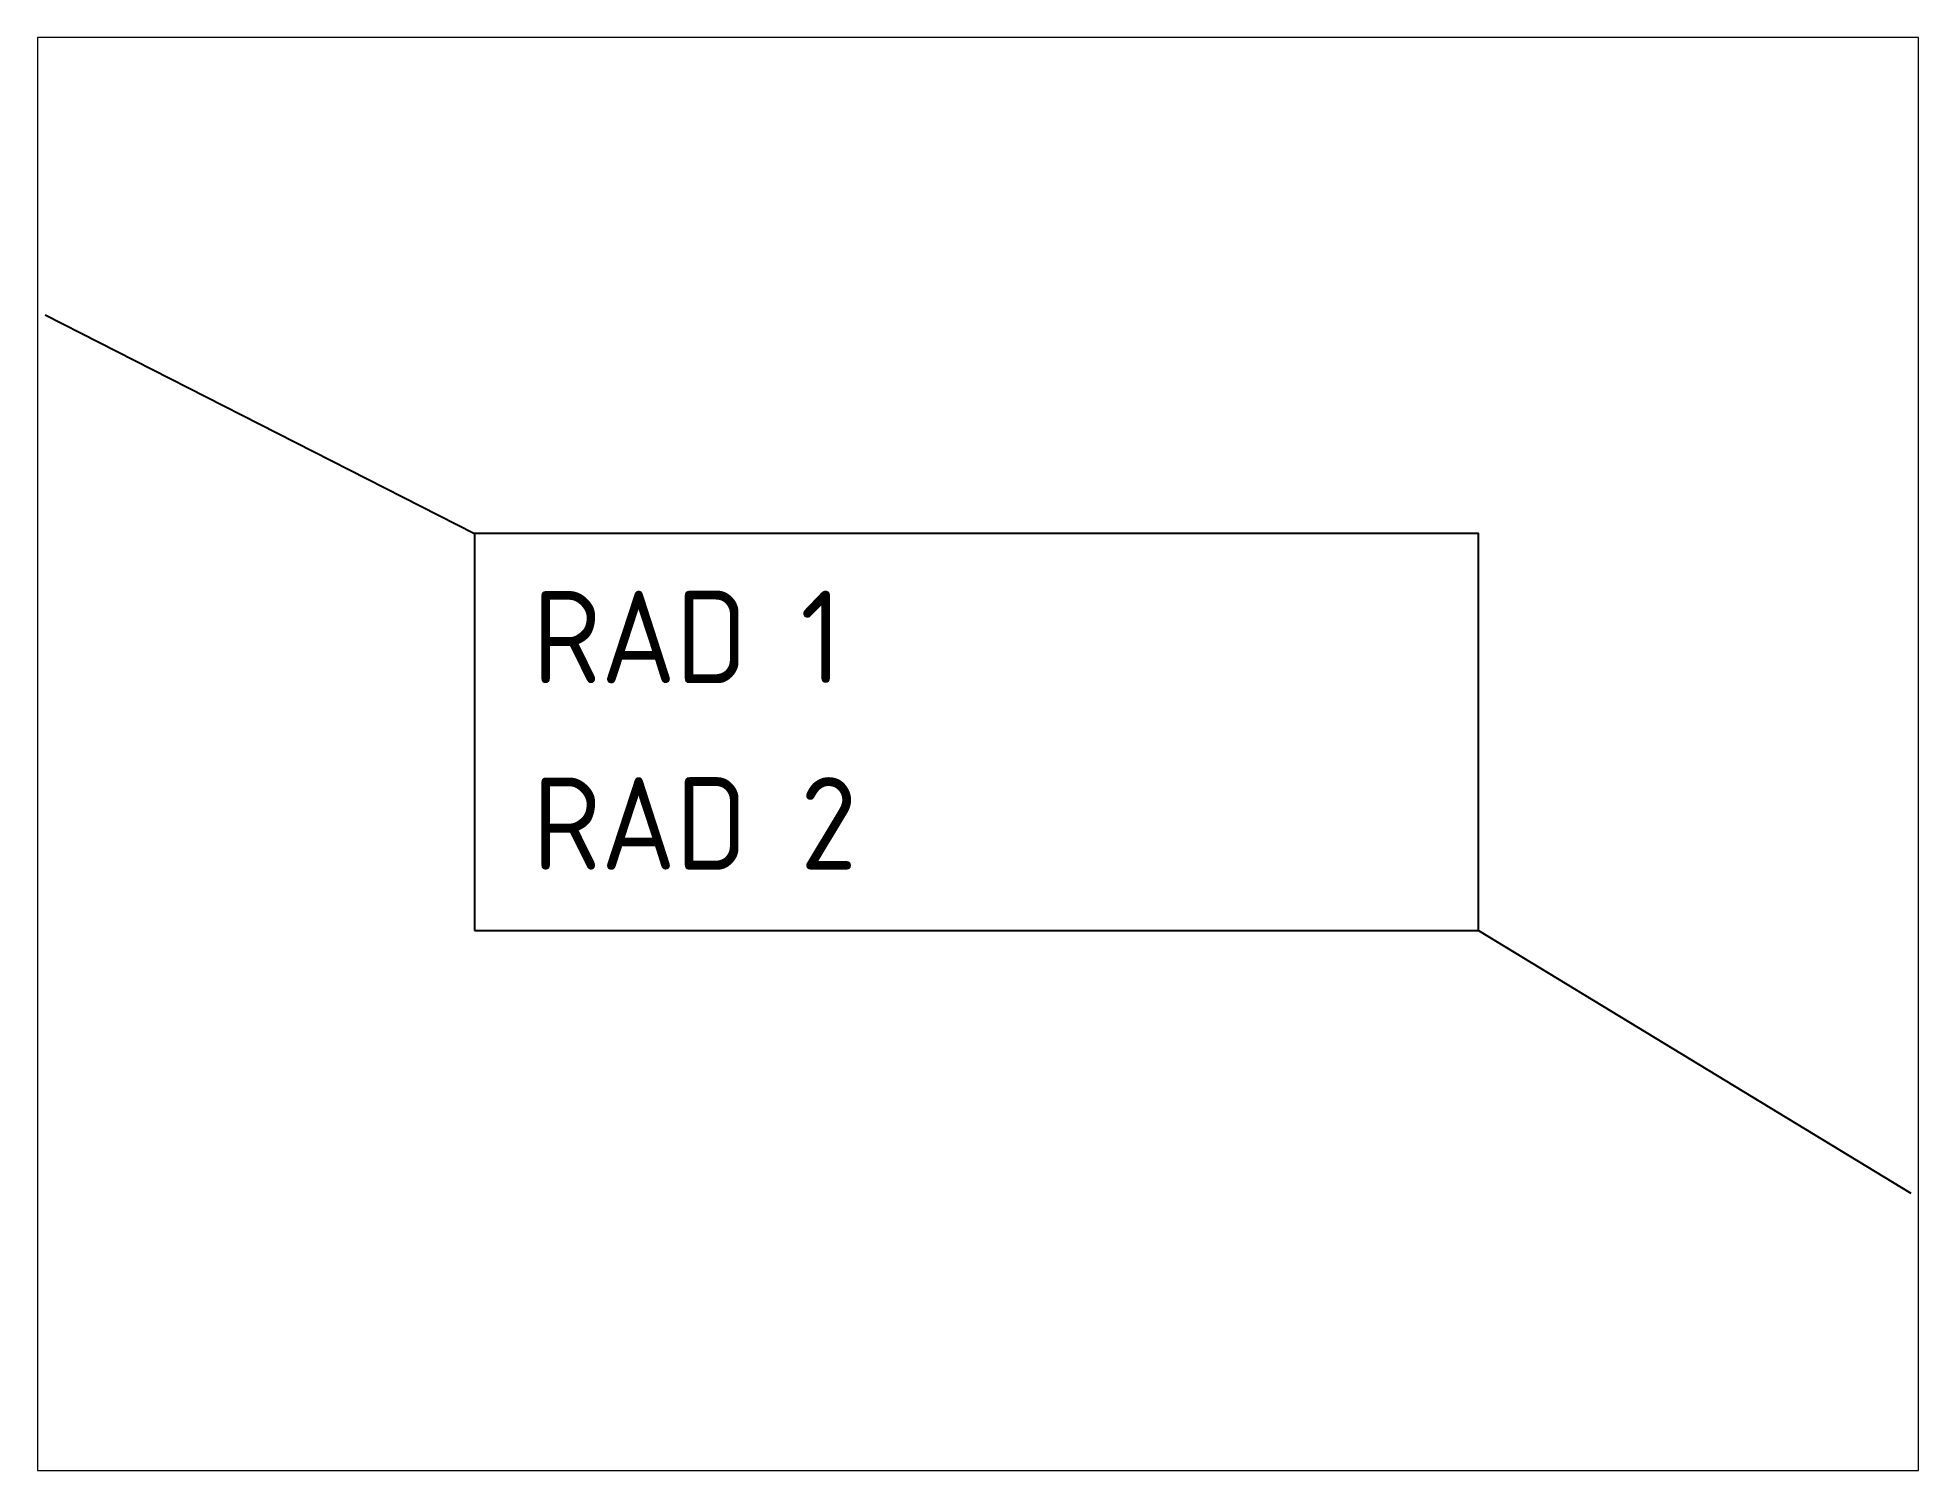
# Paper-space layout 'Layout1' of a CAD drawing. Header units: millimetres. Extents: x 1.05 to 9.45, y 0.8 to 7.2.
# The model-space entities are those that its viewports show. They can reach past a viewport. Long polylines and large blocks are cut down to what shows.
import ezdxf

# ---------------------------------------------------------------- set-up
doc = ezdxf.new("R2010")
doc.units = ezdxf.units.MM
doc.header["$MEASUREMENT"] = 0
doc.layers.add('K-------T1-', color=3, linetype='Continuous')
doc.styles.add('ISO', font='isocp.shx')

# ---------------------------------------------------------------- blocks, each defined once
blk = doc.blocks.new('FG-ruta_2')
at = {"layer": 'K-------T1-', "color": 1}
for p, q in [((-13.935, 7.093), (0, 0)), ((32.567, -12.881), (46.582, -21.402))]:
    blk.add_line(p, q, dxfattribs=at)
at = {"layer": 'K-------T1-', "color": 3}
blk.add_lwpolyline([(0, -12.881), (32.567, -12.881), (32.567, 0), (0, 0)], close=True, dxfattribs=at)
at = {"style": 'ISO'}
for s, p in [('RAD 1', (1.876, -4.854)), ('RAD 2', (1.876, -10.904))]:
    blk.add_text(s, height=3, dxfattribs=at).set_placement(p)

msp = doc.modelspace()

# ---------------------------------------------------------------- block references
msp.add_blockref('FG-ruta_2', (0, 0))

psp = doc.layouts.get("Layout1")

# ---------------------------------------------------------------- viewports
at = {"layer": '0'}
psp.add_viewport(center=(5.25, 4), size=(8.4, 6.4), view_center_point=(16.3282, -7.1527), view_height=46.481685, dxfattribs=at)

doc.saveas('drawing.dxf')
